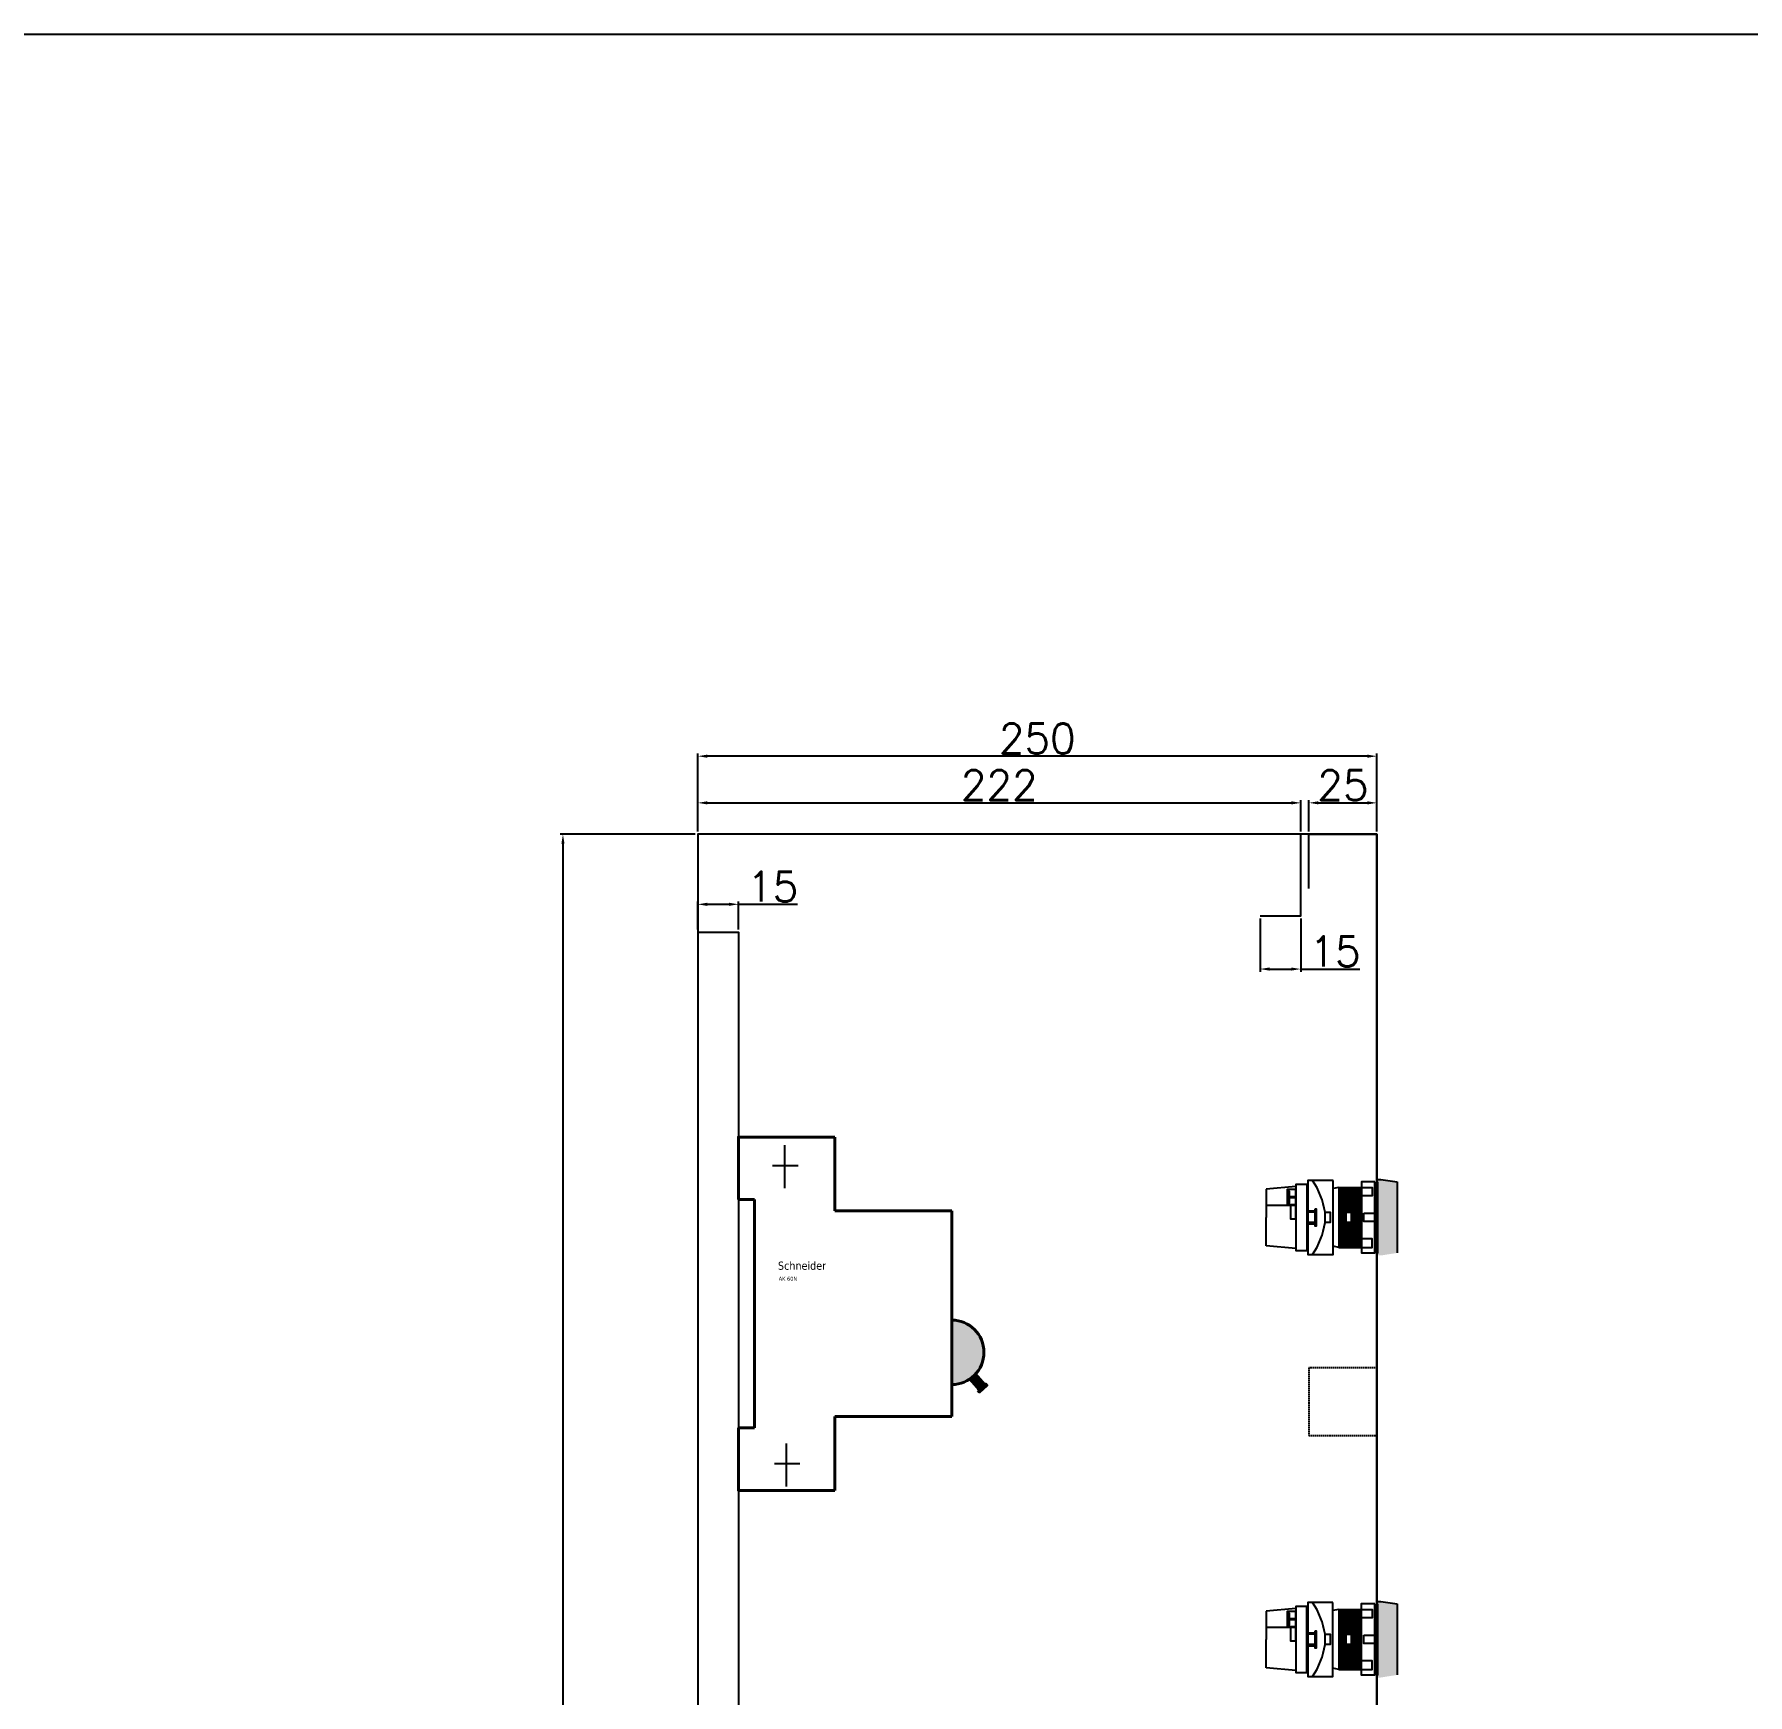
# Model space of a CAD drawing. Header units: inches. Extents: x 14 to 2932, y 13 to 1968.
# Drawn here: x 1671 to 2302, y 1357 to 1968 of the extents above; entities that cross this region are included whole.
import ezdxf

# ---------------------------------------------------------------- set-up
doc = ezdxf.new("R2010")
doc.units = ezdxf.units.IN
doc.header["$MEASUREMENT"] = 0
doc.linetypes.add('DASHED', pattern=[0.75, 0.5, -0.25])
for name, color, linetype in [('3', 7, 'Continuous'), ('9-DIM', 7, 'Continuous'), ('BHT Line', 7, 'Continuous')]:
    doc.layers.add(name, color=color, linetype=linetype)
doc.layers.add('TEXT', color=3, linetype='Continuous', lineweight=9)
doc.styles.add('Tahoma (Input Text)', font='tahoma.ttf')
doc.styles.add('TEXT DIM TỦ', font='romans.shx', dxfattribs={"height": 11})
doc.dimstyles.new('DIM TỦ ĐIỆN', dxfattribs={"dimtxt": 11, "dimasz": 3.5, "dimexe": 1, "dimexo": 1, "dimgap": 1, "dimtad": 1, "dimtoh": 1, "dimdsep": 46, "dimtxsty": 'TEXT DIM TỦ', "dimcen": 0, "dimclrd": 6, "dimclre": 6, "dimclrt": 256, "dimadec": 0, "dimazin": 2, "dimtfac": 1, "dimtmove": 0, "dimatfit": 3, "dimfxl": 1, "dimtfillclr": 256, "dimtolj": 1, "dimtzin": 0, "dimarcsym": 1})

# ---------------------------------------------------------------- blocks, each defined once
blk = doc.blocks.new('*D27')
at = {"layer": '9-DIM', "color": 6, "lineweight": -2, "transparency": 16777216}
for p, q in [((1914.05, 1673.42), (1864.43, 1673.42)), ((1865.43, 1669.92), (1865.43, 776.92)), ((1914.05, 773.42), (1864.43, 773.42))]:
    blk.add_line(p, q, dxfattribs=at)
at = {"layer": '9-DIM', "color": 6, "transparency": 16777216}
for points in [[(1864.85, 1669.92), (1866.02, 1669.92), (1865.43, 1673.42)], [(1864.85, 776.92), (1866.02, 776.92), (1865.43, 773.42)]]:
    blk.add_solid(points, dxfattribs=at)
at = {"layer": 'Defpoints', "color": 0, "transparency": 16777216}
for p in [(1915.05, 1673.42), (1865.43, 773.42), (1915.05, 773.42)]:
    blk.add_point(p, dxfattribs=at)
at = {"layer": '9-DIM', "transparency": 16777216, "insert": (1858.93, 1223.42), "char_height": 11, "attachment_point": 5, "rotation": 90, "style": 'TEXT DIM TỦ'}
blk.add_mtext('\\A1;900', dxfattribs=at)
blk = doc.blocks.new('*D33')
at = {"layer": '9-DIM', "color": 6, "lineweight": -2, "transparency": 16777216}
for p, q in [((1915.05, 1674.42), (1915.05, 1703.16)), ((2165.05, 1674.42), (2165.05, 1703.16)), ((2161.55, 1702.16), (1918.55, 1702.16))]:
    blk.add_line(p, q, dxfattribs=at)
at = {"layer": '9-DIM', "color": 6, "transparency": 16777216}
for points in [[(1918.55, 1702.75), (1918.55, 1701.58), (1915.05, 1702.16)], [(2161.55, 1702.75), (2161.55, 1701.58), (2165.05, 1702.16)]]:
    blk.add_solid(points, dxfattribs=at)
at = {"layer": 'Defpoints', "color": 0, "transparency": 16777216}
for p in [(1915.05, 1702.16), (1915.05, 1673.42), (2165.05, 1673.42)]:
    blk.add_point(p, dxfattribs=at)
at = {"layer": '9-DIM', "transparency": 16777216, "insert": (2040.05, 1708.66), "char_height": 11, "attachment_point": 5, "style": 'TEXT DIM TỦ'}
blk.add_mtext('\\A1;250', dxfattribs=at)
blk = doc.blocks.new('*D34')
at = {"layer": '9-DIM', "color": 6, "lineweight": -2, "transparency": 16777216}
for p, q in [((1915.05, 1638.42), (1915.05, 1648.65)), ((1918.55, 1647.65), (1926.55, 1647.65)), ((1930.05, 1638.42), (1930.05, 1648.65)), ((1930.05, 1647.65), (1951.79, 1647.65))]:
    blk.add_line(p, q, dxfattribs=at)
at = {"layer": '9-DIM', "color": 6, "transparency": 16777216}
for points in [[(1918.55, 1648.23), (1918.55, 1647.06), (1915.05, 1647.65)], [(1926.55, 1648.23), (1926.55, 1647.06), (1930.05, 1647.65)]]:
    blk.add_solid(points, dxfattribs=at)
at = {"layer": 'Defpoints', "color": 0, "transparency": 16777216}
for p in [(1930.05, 1647.65), (1915.05, 1637.42), (1930.05, 1637.42)]:
    blk.add_point(p, dxfattribs=at)
at = {"layer": '9-DIM', "transparency": 16777216, "insert": (1942.67, 1654.15), "char_height": 11, "attachment_point": 5, "style": 'TEXT DIM TỦ'}
blk.add_mtext('\\A1;15', dxfattribs=at)
blk = doc.blocks.new('*D39')
at = {"color": 6, "lineweight": -2, "transparency": 16777216}
for p, q in [((1915.05, 1674.42), (1915.05, 1685.99)), ((1918.55, 1684.99), (2133.55, 1684.99)), ((2137.05, 1674.42), (2137.05, 1685.99))]:
    blk.add_line(p, q, dxfattribs=at)
at = {"color": 6, "transparency": 16777216}
for points in [[(1918.55, 1685.57), (1918.55, 1684.41), (1915.05, 1684.99)], [(2133.55, 1685.57), (2133.55, 1684.41), (2137.05, 1684.99)]]:
    blk.add_solid(points, dxfattribs=at)
at = {"layer": 'Defpoints', "color": 0, "transparency": 16777216}
for p in [(2137.05, 1684.99), (1915.05, 1673.42), (2137.05, 1673.42)]:
    blk.add_point(p, dxfattribs=at)
at = {"transparency": 16777216, "insert": (2026.05, 1691.49), "char_height": 11, "attachment_point": 5, "style": 'TEXT DIM TỦ'}
blk.add_mtext('\\A1;222', dxfattribs=at)
blk = doc.blocks.new('*D40')
at = {"color": 6, "lineweight": -2, "transparency": 16777216}
for p, q in [((2140.05, 1674.42), (2140.05, 1685.99)), ((2143.55, 1684.99), (2161.55, 1684.99)), ((2165.05, 1674.42), (2165.05, 1685.99))]:
    blk.add_line(p, q, dxfattribs=at)
at = {"color": 6, "transparency": 16777216}
for points in [[(2143.55, 1685.57), (2143.55, 1684.41), (2140.05, 1684.99)], [(2161.55, 1685.57), (2161.55, 1684.41), (2165.05, 1684.99)]]:
    blk.add_solid(points, dxfattribs=at)
at = {"layer": 'Defpoints', "color": 0, "transparency": 16777216}
for p in [(2165.05, 1684.99), (2140.05, 1673.42), (2165.05, 1673.42)]:
    blk.add_point(p, dxfattribs=at)
at = {"transparency": 16777216, "insert": (2152.55, 1691.49), "char_height": 11, "attachment_point": 5, "style": 'TEXT DIM TỦ'}
blk.add_mtext('\\A1;25', dxfattribs=at)
blk = doc.blocks.new('*D41')
at = {"color": 6, "lineweight": -2, "transparency": 16777216}
for p, q in [((2122.05, 1642.42), (2122.05, 1622.82)), ((2137.05, 1642.42), (2137.05, 1622.82)), ((2125.55, 1623.82), (2133.55, 1623.82)), ((2137.05, 1623.82), (2158.79, 1623.82))]:
    blk.add_line(p, q, dxfattribs=at)
at = {"color": 6, "transparency": 16777216}
for points in [[(2125.55, 1624.4), (2125.55, 1623.24), (2122.05, 1623.82)], [(2133.55, 1624.4), (2133.55, 1623.24), (2137.05, 1623.82)]]:
    blk.add_solid(points, dxfattribs=at)
at = {"layer": 'Defpoints', "color": 0, "transparency": 16777216}
for p in [(2122.05, 1643.42), (2137.05, 1643.42), (2137.05, 1623.82)]:
    blk.add_point(p, dxfattribs=at)
at = {"transparency": 16777216, "insert": (2149.67, 1630.32), "char_height": 11, "attachment_point": 5, "style": 'TEXT DIM TỦ'}
blk.add_mtext('\\A1;15', dxfattribs=at)

msp = doc.modelspace()

# ---------------------------------------------------------------- hatches: boundary and pattern name
at = {"layer": '3', "lineweight": 40, "true_color": 0x636466}
h = msp.add_hatch(color=251, dxfattribs=at)
h.dxf.hatch_style = 1
h.paths.add_polyline_path([(2008.549, 1494.617), (2008.549, 1470.907, 1)])
at = {"layer": '3', "lineweight": 40, "true_color": 0xf8991e}
h = msp.add_hatch(color=30, dxfattribs=at)
h.dxf.hatch_style = 1
h.paths.add_polyline_path([(2017.308, 1474.773, -0.0583694), (2015.225, 1472.965), (2018.632, 1469.039), (2020.715, 1470.847)])
h.paths.add_polyline_path([(2021.525, 1470.643), (2021.076, 1471.16), (2018.22, 1468.681), (2018.669, 1468.164)])
at = {"layer": 'BHT Line', "linetype": 'ByBlock', "lineweight": -2, "ltscale": 1000}
h = msp.add_hatch(color=5, dxfattribs=at)
h.set_gradient(color1=(0, 0, 255), one_color=1, tint=1, name='SPHERICAL')
h.paths.add_polyline_path([(2166.494, 1546.406), (2172.494, 1545.47), (2172.494, 1519.342), (2166.494, 1518.406), (2165.494, 1518.406), (2165.494, 1546.406)])
h = msp.add_hatch(color=5, dxfattribs=at)
h.set_gradient(color1=(0, 0, 255), one_color=1, tint=1, name='SPHERICAL')
h.paths.add_polyline_path([(2166.471, 1391.09), (2172.471, 1390.154), (2172.471, 1364.026), (2166.471, 1363.09), (2165.471, 1363.09), (2165.471, 1391.09)])

# ---------------------------------------------------------------- linework, layer by layer
at = {"lineweight": 40}
for p, q in [((1930.049, 1561.962), (1930.049, 1538.962)), ((1965.496, 1561.962), (1965.496, 1534.836)), ((1930.049, 1538.962), (1935.991, 1538.962)), ((1935.991, 1538.962), (1935.991, 1454.962)), ((1965.496, 1534.836), (2008.549, 1534.836)), ((1965.496, 1431.962), (1965.496, 1459.088)), ((1965.496, 1459.088), (2008.549, 1459.088)), ((1930.049, 1454.962), (1935.991, 1454.962))]:
    msp.add_line(p, q, dxfattribs=at)
at = {"color": 1}
for p, q in [((1946.995, 1558.954), (1946.995, 1543.154)), ((1951.981, 1551.454), (1942.621, 1551.454)), ((1947.629, 1449.199), (1947.629, 1433.399)), ((1952.615, 1441.699), (1943.255, 1441.699))]:
    msp.add_line(p, q, dxfattribs=at)
for points in [[(13.984, 1967.851), (2932.322, 1967.851), (2932.322, 12.918), (13.984, 12.918)], [(1915.049, 773.416), (2165.049, 773.416), (2165.049, 1673.416), (1915.049, 1673.416)]]:
    msp.add_lwpolyline(points, close=True)
msp.add_lwpolyline([(2122.049, 1643.416), (2137.049, 1643.416), (2137.049, 1673.416), (1915.049, 1673.416), (1915.049, 773.416), (2137.049, 773.416), (2137.049, 803.416), (2122.049, 803.416)])
at = {"color": 2}
msp.add_lwpolyline([(2140.049, 1653.416), (2140.049, 1673.416), (2165.049, 1673.416), (2165.049, 773.416), (2140.049, 773.416), (2140.049, 793.416)], dxfattribs=at)
at = {"color": 5}
msp.add_lwpolyline([(1915.049, 1637.416), (1930.049, 1637.416), (1930.049, 809.416), (1915.049, 809.416)], dxfattribs=at)
at = {"lineweight": 40}
for points in [[(1930.049, 1538.962), (1930.049, 1561.962), (1965.496, 1561.962)], [(2008.549, 1534.836), (2008.549, 1459.088)], [(2017.308, 1474.773), (2020.715, 1470.847), (2018.632, 1469.039), (2015.225, 1472.965)], [(1965.496, 1431.962), (1930.049, 1431.962), (1930.049, 1454.962)]]:
    msp.add_lwpolyline(points, dxfattribs=at)
at = {"color": 8, "linetype": 'DASHED'}
msp.add_lwpolyline([(2140.049, 1452.118), (2165.049, 1452.118), (2165.049, 1477.118), (2140.049, 1477.118)], close=True, dxfattribs=at)
at = {"lineweight": 40}
msp.add_lwpolyline([(2018.22, 1468.681), (2021.076, 1471.16), (2021.525, 1470.643), (2018.669, 1468.164)], close=True, dxfattribs=at)
msp.add_arc((2008.549, 1482.762), 11.855, 270, 90, dxfattribs=at)
at = {"layer": 'BHT Line', "color": 4, "linetype": 'ByBlock', "lineweight": -2, "ltscale": 1000}
for p, q in [((2165.494, 1546.406), (2166.494, 1546.406)), ((2166.494, 1546.406), (2172.494, 1545.47)), ((2172.494, 1545.47), (2172.494, 1519.342)), ((2165.471, 1391.09), (2166.471, 1391.09)), ((2166.471, 1391.09), (2172.471, 1390.154)), ((2172.471, 1390.154), (2172.471, 1364.026))]:
    msp.add_line(p, q, dxfattribs=at)
at = {"layer": 'BHT Line', "color": 234, "linetype": 'ByBlock', "lineweight": -2, "ltscale": 1000}
for p, q in [((2135.277, 1543.794), (2124.278, 1542.869)), ((2124.278, 1542.869), (2124.278, 1532.406)), ((2135.277, 1536.77), (2124.278, 1536.77)), ((2124.278, 1521.943), (2124.278, 1532.406)), ((2135.277, 1521.017), (2124.278, 1521.943)), ((2135.254, 1388.478), (2124.255, 1387.552)), ((2124.255, 1387.552), (2124.255, 1377.09)), ((2135.254, 1381.454), (2124.255, 1381.454)), ((2124.255, 1366.627), (2124.255, 1377.09)), ((2135.254, 1365.701), (2124.255, 1366.627))]:
    msp.add_line(p, q, dxfattribs=at)
at = {"layer": 'BHT Line', "color": 7, "linetype": 'ByBlock', "lineweight": -2, "ltscale": 1000}
for p, q in [((2151.063, 1543.406), (2148.906, 1543.023)), ((2151.063, 1543.406), (2159.35, 1543.406)), ((2151.063, 1543.406), (2151.063, 1521.406)), ((2151.716, 1543.406), (2151.716, 1521.406)), ((2152.353, 1543.406), (2152.353, 1521.406)), ((2153.005, 1543.406), (2153.005, 1521.406)), ((2153.643, 1543.406), (2153.643, 1521.406)), ((2154.295, 1543.406), (2154.295, 1534.312)), ((2154.932, 1543.406), (2154.932, 1534.312)), ((2155.585, 1543.406), (2155.585, 1521.406)), ((2156.222, 1543.406), (2156.222, 1521.406)), ((2156.237, 1543.406), (2156.237, 1521.406)), ((2156.874, 1543.406), (2156.874, 1521.406)), ((2157.527, 1543.406), (2157.527, 1521.406)), ((2158.164, 1543.406), (2158.164, 1521.406)), ((2158.179, 1543.406), (2158.179, 1521.406)), ((2158.816, 1543.406), (2158.816, 1521.406)), ((2154.295, 1530.499), (2154.295, 1521.406)), ((2154.932, 1530.499), (2154.932, 1521.406)), ((2151.063, 1521.406), (2148.906, 1521.788)), ((2151.063, 1521.406), (2159.35, 1521.406)), ((2151.041, 1388.09), (2148.883, 1387.707)), ((2151.041, 1388.09), (2159.327, 1388.09)), ((2151.041, 1388.09), (2151.041, 1366.09)), ((2151.693, 1388.09), (2151.693, 1366.09)), ((2152.33, 1388.09), (2152.33, 1366.09)), ((2152.982, 1388.09), (2152.982, 1366.09)), ((2153.62, 1388.09), (2153.62, 1366.09)), ((2154.272, 1388.09), (2154.272, 1378.996)), ((2154.91, 1388.09), (2154.91, 1378.996)), ((2155.562, 1388.09), (2155.562, 1366.09)), ((2156.199, 1388.09), (2156.199, 1366.09)), ((2156.214, 1388.09), (2156.214, 1366.09)), ((2156.851, 1388.09), (2156.851, 1366.09)), ((2157.504, 1388.09), (2157.504, 1366.09)), ((2158.141, 1388.09), (2158.141, 1366.09)), ((2158.156, 1388.09), (2158.156, 1366.09)), ((2158.793, 1388.09), (2158.793, 1366.09)), ((2154.272, 1375.183), (2154.272, 1366.09)), ((2154.91, 1375.183), (2154.91, 1366.09)), ((2151.041, 1366.09), (2148.883, 1366.472)), ((2151.041, 1366.09), (2159.327, 1366.09))]:
    msp.add_line(p, q, dxfattribs=at)
at = {"layer": 'BHT Line', "color": 234, "linetype": 'ByBlock', "lineweight": -2, "ltscale": 1000}
for points in [[(2148.906, 1546.018), (2139.627, 1546.018), (2139.627, 1518.793), (2148.906, 1518.793)], [(2164.268, 1545.47), (2159.35, 1545.47), (2159.35, 1519.342), (2164.268, 1519.342)], [(2135.277, 1542.644), (2132.046, 1542.644), (2132.046, 1537.179), (2135.277, 1537.179)], [(2139.35, 1544.537), (2135.277, 1544.537), (2135.277, 1520.274), (2139.35, 1520.274)], [(2159.35, 1543.406), (2163.334, 1543.406), (2163.334, 1540.321), (2159.35, 1540.321)], [(2135.277, 1536.77), (2133.25, 1536.77), (2133.25, 1531.896), (2135.277, 1531.896)], [(2142.347, 1534.312), (2139.627, 1534.312), (2139.627, 1534.786), (2142.347, 1534.786)], [(2145.99, 1534.312), (2147.916, 1534.312), (2147.916, 1530.499), (2145.99, 1530.499)], [(2160.285, 1533.948), (2164.268, 1533.948), (2164.268, 1530.863), (2160.285, 1530.863)], [(2142.347, 1530.499), (2139.627, 1530.499), (2139.627, 1530.025), (2142.347, 1530.025)], [(2159.35, 1521.406), (2163.334, 1521.406), (2163.334, 1524.491), (2159.35, 1524.491)], [(2139.327, 1389.221), (2135.254, 1389.221), (2135.254, 1364.958), (2139.327, 1364.958)], [(2148.883, 1390.702), (2139.604, 1390.702), (2139.604, 1363.477), (2148.883, 1363.477)], [(2164.246, 1390.154), (2159.327, 1390.154), (2159.327, 1364.026), (2164.246, 1364.026)], [(2159.327, 1388.09), (2163.311, 1388.09), (2163.311, 1385.005), (2159.327, 1385.005)], [(2135.254, 1387.328), (2132.023, 1387.328), (2132.023, 1381.863), (2135.254, 1381.863)], [(2135.254, 1381.454), (2133.227, 1381.454), (2133.227, 1376.58), (2135.254, 1376.58)], [(2142.324, 1378.996), (2139.604, 1378.996), (2139.604, 1379.47), (2142.324, 1379.47)], [(2142.324, 1375.183), (2139.604, 1375.183), (2139.604, 1374.709), (2142.324, 1374.709)], [(2145.967, 1378.996), (2147.894, 1378.996), (2147.894, 1375.183), (2145.967, 1375.183)], [(2160.262, 1378.632), (2164.246, 1378.632), (2164.246, 1375.547), (2160.262, 1375.547)], [(2159.327, 1366.09), (2163.311, 1366.09), (2163.311, 1369.175), (2159.327, 1369.175)]]:
    msp.add_lwpolyline(points, close=True, dxfattribs=at)
at = {"layer": 'BHT Line', "color": 7, "linetype": 'ByBlock', "lineweight": -2, "ltscale": 1000}
for points in [[(2165.454, 1545.47), (2165.072, 1545.47), (2165.072, 1519.342), (2165.454, 1519.342)], [(2132.435, 1542.135), (2132.791, 1542.135), (2132.791, 1537.646), (2132.435, 1537.646)], [(2132.791, 1540.162), (2135.277, 1540.162), (2135.277, 1539.661), (2132.791, 1539.661)], [(2142.347, 1535.632), (2142.758, 1535.632), (2142.758, 1529.179), (2142.347, 1529.179)], [(2153.643, 1534.312), (2155.569, 1534.312), (2155.569, 1530.499), (2153.643, 1530.499)], [(2165.431, 1390.154), (2165.049, 1390.154), (2165.049, 1364.026), (2165.431, 1364.026)], [(2132.412, 1386.819), (2132.768, 1386.819), (2132.768, 1382.33), (2132.412, 1382.33)], [(2132.768, 1384.846), (2135.254, 1384.846), (2135.254, 1384.345), (2132.768, 1384.345)], [(2142.324, 1380.316), (2142.736, 1380.316), (2142.736, 1373.863), (2142.324, 1373.863)], [(2153.62, 1378.996), (2155.546, 1378.996), (2155.546, 1375.183), (2153.62, 1375.183)]]:
    msp.add_lwpolyline(points, close=True, dxfattribs=at)
at = {"layer": 'BHT Line', "color": 234, "linetype": 'ByBlock', "lineweight": -2, "ltscale": 1000}
for centre, start, end in [((2117.745, 1530.017), 8.647598, 34.061955), ((2117.745, 1534.795), 325.938045, 351.352402), ((2117.722, 1374.7), 8.647598, 34.061955), ((2117.722, 1379.479), 325.938045, 351.352402)]:
    msp.add_arc(centre, 28.569, start, end, dxfattribs=at)

# ---------------------------------------------------------------- texts
at = {"layer": 'TEXT', "lineweight": 40, "style": 'Tahoma (Input Text)'}
for s, height, p in [('Schneider', 3, (1944.584, 1513.155)), ('AK 60N', 1.5, (1944.856, 1509.093))]:
    msp.add_text(s, height=height, dxfattribs=at).set_placement(p)

# ---------------------------------------------------------------- dimensions: what is measured, and where the dimension line sits
for base, p1, p2, picture, middle in [((2137.049, 1684.989), (1915.049, 1673.416), (2137.049, 1673.416), '*D39', (2026.049, 1691.489)), ((2165.049, 1684.989), (2140.049, 1673.416), (2165.049, 1673.416), '*D40', (2152.549, 1691.489)), ((2137.049, 1623.82), (2122.049, 1643.416), (2137.049, 1643.416), '*D41', (2149.668, 1630.32))]:
    dim = msp.add_linear_dim(base=base, p1=p1, p2=p2, dimstyle='DIM TỦ ĐIỆN')
    dim.commit()
    dim.dimension.update_dxf_attribs({"geometry": picture, "text_midpoint": middle})
at = {"layer": '9-DIM'}
for base, p1, p2, picture, middle in [((1915.049, 1702.164), (2165.049, 1673.416), (1915.049, 1673.416), '*D33', (2040.049, 1708.664)), ((1930.049, 1647.647), (1915.049, 1637.416), (1930.049, 1637.416), '*D34', (1942.668, 1654.147))]:
    dim = msp.add_linear_dim(base=base, p1=p1, p2=p2, dimstyle='DIM TỦ ĐIỆN', dxfattribs=at)
    dim.commit()
    dim.dimension.update_dxf_attribs({"geometry": picture, "text_midpoint": middle})
dim = msp.add_linear_dim(base=(1865.433, 773.416), p1=(1915.049, 1673.416), p2=(1915.049, 773.416), angle=90, dimstyle='DIM TỦ ĐIỆN', dxfattribs=at)
dim.commit()
dim.dimension.update_dxf_attribs({"geometry": '*D27', "text_midpoint": (1858.933, 1223.416)})

doc.saveas('drawing.dxf')
